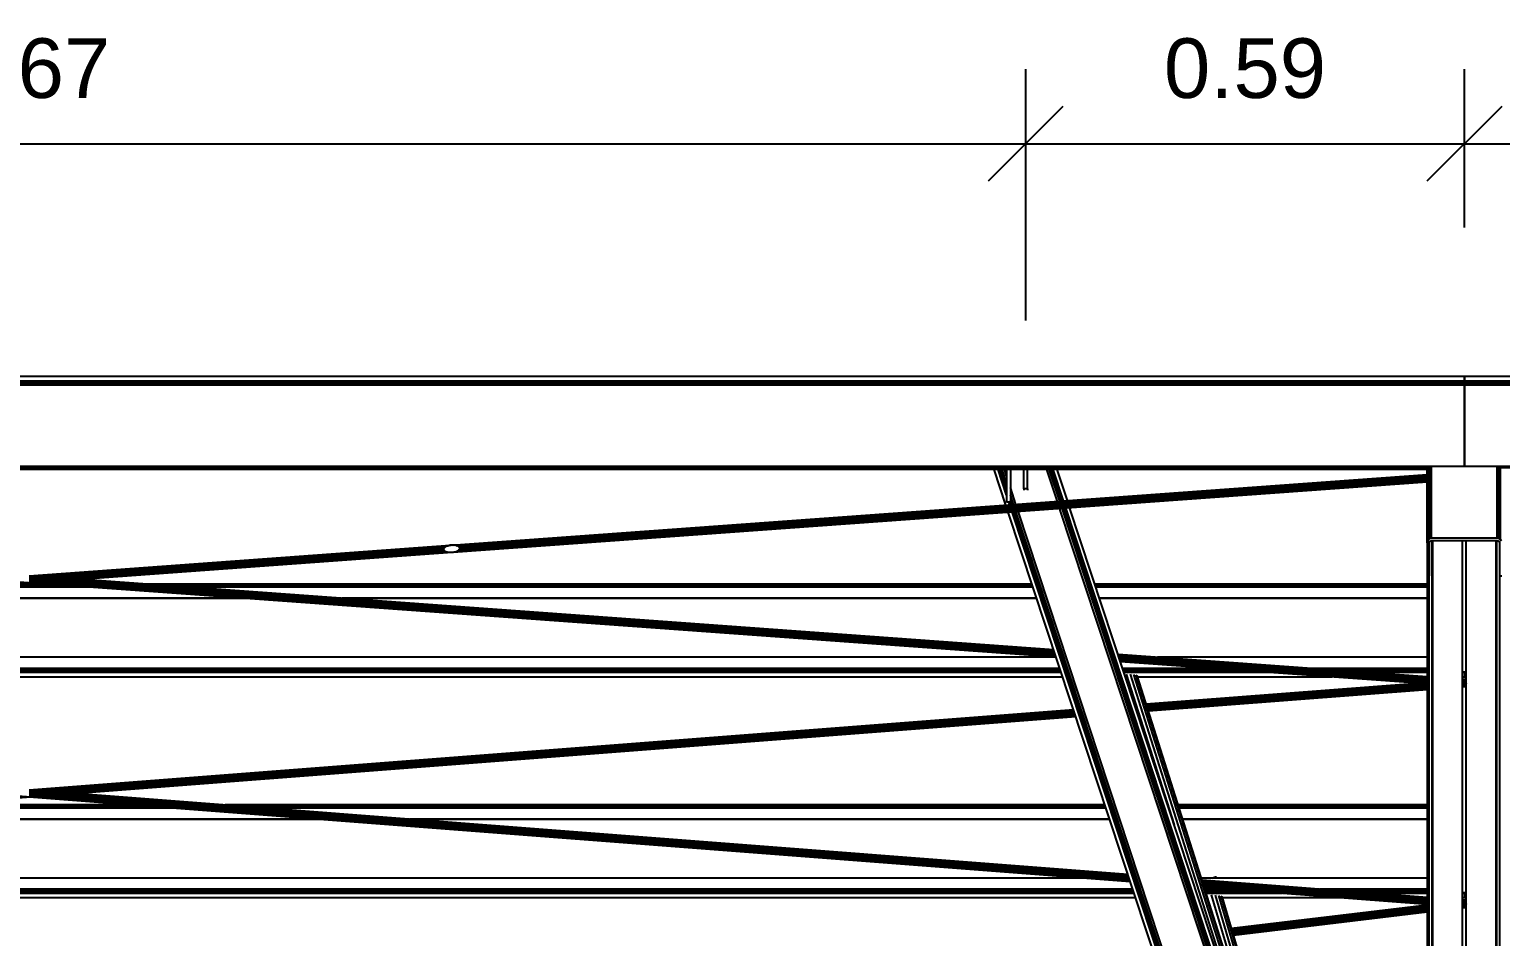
# Model space of a CAD drawing. Header units: millimetres. Extents: x 357 to 945, y 547 to 720.
# Drawn here: x 688.152 to 690.126, y 647.208 to 648.425 of the extents above; entities that cross this region are included whole.
import ezdxf

# ---------------------------------------------------------------- set-up
doc = ezdxf.new("R2010")
doc.units = ezdxf.units.MM
doc.header["$PDMODE"] = 34
doc.layers.add('LCL - COTAS', color=30, linetype='Continuous')
doc.layers.add('PLANTA-VIS', color=7, linetype='Continuous')
doc.styles.add('Arial', font='arial.ttf')
doc.dimstyles.new('1-100', dxfattribs={"dimscale": 2, "dimtxt": 0.04, "dimasz": 0.05, "dimexe": 0.05, "dimexo": 0.1, "dimgap": 0.03, "dimtad": 1, "dimzin": 1, "dimdsep": 46, "dimtxsty": 'Arial', "dimblk": 'OBLIQUE', "dimcen": 0, "dimclrd": 256, "dimclre": 256, "dimclrt": 256, "dimadec": 0, "dimazin": 0, "dimtfac": 1, "dimtofl": 0, "dimtmove": 2, "dimatfit": 3, "dimldrblk": 'OBLIQUE', "dimfxl": 0.04, "dimtolj": 1, "dimtzin": 1, "dimarcsym": 0})

# ---------------------------------------------------------------- blocks, each defined once
blk = doc.blocks.new('_OBLIQUE')
at = {"color": 0, "linetype": 'ByBlock', "lineweight": -2}
blk.add_line((-0.5, -0.5), (0.5, 0.5), dxfattribs=at)
blk = doc.blocks.new('*D185')
at = {"layer": 'Defpoints', "color": 0, "transparency": 16777216}
for p in [(689.4886, 648.2721), (686.8156, 647.8351), (689.4886, 647.8351)]:
    blk.add_point(p, dxfattribs=at)
at = {"layer": 'LCL - COTAS', "lineweight": -2, "transparency": 16777216}
for p, q in [((686.8156, 648.0351), (686.8156, 648.3721)), ((689.4886, 648.0351), (689.4886, 648.3721)), ((686.8156, 648.2721), (689.4886, 648.2721))]:
    blk.add_line(p, q, dxfattribs=at)
at = {"layer": 'LCL - COTAS', "lineweight": -2, "transparency": 16777216, "xscale": 0.1, "yscale": 0.1, "zscale": 0.1, "rotation": 180}
blk.add_blockref('_OBLIQUE', (686.8156, 648.2721), dxfattribs=at)
at = {"layer": 'LCL - COTAS', "lineweight": -2, "transparency": 16777216, "xscale": 0.1, "yscale": 0.1, "zscale": 0.1}
blk.add_blockref('_OBLIQUE', (689.4886, 648.2721), dxfattribs=at)
at = {"layer": 'LCL - COTAS', "transparency": 16777216, "insert": (688.1521, 648.3729), "char_height": 0.08, "attachment_point": 5, "style": 'Arial'}
blk.add_mtext('\\A1;2.67', dxfattribs=at)
blk = doc.blocks.new('*D186')
at = {"layer": 'Defpoints', "color": 0, "transparency": 16777216}
for p in [(690.0771, 648.2721), (690.0771, 647.9597), (689.4886, 647.8351)]:
    blk.add_point(p, dxfattribs=at)
at = {"layer": 'LCL - COTAS', "lineweight": -2, "transparency": 16777216}
for p, q in [((689.4886, 648.0351), (689.4886, 648.3721)), ((690.0771, 648.1597), (690.0771, 648.3721)), ((689.4886, 648.2721), (690.0771, 648.2721))]:
    blk.add_line(p, q, dxfattribs=at)
at = {"layer": 'LCL - COTAS', "lineweight": -2, "transparency": 16777216, "xscale": 0.1, "yscale": 0.1, "zscale": 0.1, "rotation": 180}
blk.add_blockref('_OBLIQUE', (689.4886, 648.2721), dxfattribs=at)
at = {"layer": 'LCL - COTAS', "lineweight": -2, "transparency": 16777216, "xscale": 0.1, "yscale": 0.1, "zscale": 0.1}
blk.add_blockref('_OBLIQUE', (690.0771, 648.2721), dxfattribs=at)
at = {"layer": 'LCL - COTAS', "transparency": 16777216, "insert": (689.7828, 648.3729), "char_height": 0.08, "attachment_point": 5, "style": 'Arial'}
blk.add_mtext('\\A1;0.59', dxfattribs=at)
blk = doc.blocks.new('*D187')
at = {"layer": 'Defpoints', "color": 0, "transparency": 16777216}
for p in [(690.6656, 648.2721), (690.0771, 647.9597), (690.6656, 647.8351)]:
    blk.add_point(p, dxfattribs=at)
at = {"layer": 'LCL - COTAS', "lineweight": -2, "transparency": 16777216}
for p, q in [((690.0771, 648.1597), (690.0771, 648.3721)), ((690.6656, 648.0351), (690.6656, 648.3721)), ((690.0771, 648.2721), (690.6656, 648.2721))]:
    blk.add_line(p, q, dxfattribs=at)
at = {"layer": 'LCL - COTAS', "lineweight": -2, "transparency": 16777216, "xscale": 0.1, "yscale": 0.1, "zscale": 0.1, "rotation": 180}
blk.add_blockref('_OBLIQUE', (690.0771, 648.2721), dxfattribs=at)
at = {"layer": 'LCL - COTAS', "lineweight": -2, "transparency": 16777216, "xscale": 0.1, "yscale": 0.1, "zscale": 0.1}
blk.add_blockref('_OBLIQUE', (690.6656, 648.2721), dxfattribs=at)
at = {"layer": 'LCL - COTAS', "transparency": 16777216, "insert": (690.3714, 648.3729), "char_height": 0.08, "attachment_point": 5, "style": 'Arial'}
blk.add_mtext('\\A1;0.59', dxfattribs=at)

msp = doc.modelspace()

# ---------------------------------------------------------------- linework, layer by layer
at = {"layer": 'PLANTA-VIS', "extrusion": (0, 1, 0)}
for p, q in [((690.0771, 647.95968), (685.2271, 647.95968)), ((690.0771, 647.95372), (685.2271, 647.95372)), ((690.0771, 647.95306), (685.2271, 647.95306)), ((690.0771, 647.95175), (685.2271, 647.95175)), ((690.0771, 647.94998), (685.2271, 647.94998)), ((690.0771, 647.94803), (685.2271, 647.94803)), ((690.0771, 647.95968), (690.0771, 647.95372)), ((693.9271, 647.95968), (690.0771, 647.95968)), ((690.0771, 647.95372), (690.0771, 647.95968)), ((690.0771, 647.95372), (690.0771, 647.95306)), ((693.9271, 647.95372), (690.0771, 647.95372)), ((690.0771, 647.95306), (690.0771, 647.95372)), ((690.0771, 647.95306), (690.0771, 647.95175)), ((693.9271, 647.95306), (690.0771, 647.95306)), ((690.0771, 647.95175), (690.0771, 647.95306)), ((690.0771, 647.95175), (690.0771, 647.94998)), ((693.9271, 647.95175), (690.0771, 647.95175)), ((690.0771, 647.94998), (690.0771, 647.95175)), ((690.0771, 647.94998), (690.0771, 647.94803)), ((693.9271, 647.94998), (690.0771, 647.94998)), ((690.0771, 647.94803), (690.0771, 647.94998)), ((690.0771, 647.83926), (690.0771, 647.94803)), ((693.9271, 647.94803), (690.0771, 647.94803)), ((690.0771, 647.94803), (690.0771, 647.83926)), ((690.0771, 647.83926), (685.2271, 647.83926)), ((690.03025, 647.83742), (686.27394, 647.83742)), ((690.0284, 647.83598), (686.2758, 647.83598)), ((690.02767, 647.83515), (686.27652, 647.83515)), ((690.02751, 647.83506), (686.27668, 647.83506)), ((688.71801, 647.73346), (690.0271, 647.82814)), ((688.71938, 647.73354), (690.0271, 647.82812)), ((688.72075, 647.73355), (690.0271, 647.82803)), ((688.72208, 647.73348), (690.0271, 647.82786)), ((688.72336, 647.73333), (690.0271, 647.82762)), ((688.72457, 647.73311), (690.0271, 647.82732)), ((688.72569, 647.73283), (690.0271, 647.82695)), ((688.72669, 647.73247), (690.0271, 647.82653)), ((688.72757, 647.73206), (690.0271, 647.82605)), ((688.7283, 647.7316), (690.0271, 647.82554)), ((688.72889, 647.73109), (690.0271, 647.82499)), ((688.72932, 647.73055), (690.0271, 647.82441)), ((689.4622, 647.78728), (689.44644, 647.83506)), ((689.4631, 647.80051), (689.4517, 647.83506)), ((689.4631, 647.80246), (689.45235, 647.83506)), ((689.4631, 647.80798), (689.45417, 647.83506)), ((689.4631, 647.81627), (689.4569, 647.83506)), ((689.4631, 647.82605), (689.46013, 647.83506)), ((689.4631, 647.83506), (689.4631, 647.79139)), ((689.4681, 647.83506), (689.4681, 647.79139)), ((689.4861, 647.80919), (689.4861, 647.83506)), ((689.4911, 647.80919), (689.4911, 647.83506)), ((689.53111, 647.79227), (689.51699, 647.83506)), ((689.53425, 647.7925), (689.52021, 647.83506)), ((689.53693, 647.79269), (689.52295, 647.83506)), ((689.53872, 647.79282), (689.52478, 647.83506)), ((689.53934, 647.79286), (689.52541, 647.83506)), ((689.54448, 647.79324), (689.53068, 647.83506)), ((690.0271, 647.73672), (690.0271, 647.83506)), ((690.02755, 647.73904), (690.02755, 647.8351)), ((690.02885, 647.74101), (690.02885, 647.83658)), ((690.0308, 647.74233), (690.0308, 647.83777)), ((690.0331, 647.74279), (690.0331, 647.8382)), ((690.0771, 647.8382), (690.0771, 647.83926)), ((693.9271, 647.83926), (690.0771, 647.83926)), ((690.0771, 647.83926), (690.0771, 647.8382)), ((690.1211, 647.74279), (690.1211, 647.8382)), ((690.12339, 647.74233), (690.12339, 647.83777)), ((693.88025, 647.83742), (690.12394, 647.83742)), ((690.12534, 647.74101), (690.12534, 647.83658)), ((688.71938, 647.72402), (690.0271, 647.8186)), ((688.72075, 647.72417), (690.0271, 647.81865)), ((688.72208, 647.7244), (690.0271, 647.81878)), ((688.72336, 647.72469), (690.0271, 647.81899)), ((688.72457, 647.72505), (690.0271, 647.81926)), ((688.72569, 647.72547), (690.0271, 647.8196)), ((688.72669, 647.72594), (690.0271, 647.81999)), ((688.72757, 647.72645), (690.0271, 647.82044)), ((688.7283, 647.727), (690.0271, 647.82094)), ((688.72889, 647.72758), (690.0271, 647.82147)), ((688.72932, 647.72817), (690.0271, 647.82204)), ((688.72957, 647.72997), (690.0271, 647.82382)), ((688.72957, 647.72878), (690.0271, 647.82262)), ((688.72966, 647.72938), (690.0271, 647.82322)), ((689.47558, 647.78825), (689.4681, 647.8109)), ((689.4911, 647.80919), (689.4861, 647.80919)), ((689.4861, 647.80919), (689.4861, 647.80724)), ((689.4911, 647.80919), (689.4911, 647.80724)), ((689.4681, 647.79139), (689.4631, 647.79139)), ((689.46734, 647.78766), (689.46611, 647.79139)), ((689.46797, 647.7877), (689.46676, 647.79139)), ((689.47242, 647.78802), (689.4681, 647.80112)), ((689.46975, 647.78783), (689.4681, 647.79282)), ((689.95181, 646.30351), (689.46528, 647.77796)), ((689.95656, 646.30507), (689.47042, 647.77833)), ((689.95714, 646.30526), (689.47105, 647.77838)), ((689.95878, 646.30581), (689.47283, 647.77851)), ((689.96125, 646.30662), (689.4755, 647.7787)), ((689.96416, 646.30758), (689.47865, 647.77893)), ((690.01544, 646.3245), (689.53419, 647.78295)), ((690.01834, 646.32546), (689.53733, 647.78317)), ((690.02081, 646.32627), (689.54, 647.78337)), ((690.02246, 646.32682), (689.54179, 647.7835)), ((690.02303, 646.32701), (689.54241, 647.78354)), ((690.02778, 646.32857), (689.54755, 647.78391)), ((688.1521, 647.69253), (688.71801, 647.73346)), ((688.1521, 647.69248), (688.71664, 647.73331)), ((688.1521, 647.69235), (688.71531, 647.73308)), ((688.1521, 647.69214), (688.71403, 647.73278)), ((688.1521, 647.69187), (688.71282, 647.73242)), ((688.1521, 647.69153), (688.71171, 647.73201)), ((688.1521, 647.69114), (688.7107, 647.73154)), ((688.1521, 647.69069), (688.70982, 647.73102)), ((688.1521, 647.69019), (688.70909, 647.73047)), ((688.1521, 647.68966), (688.7085, 647.7299)), ((688.1521, 647.68909), (688.70807, 647.7293)), ((688.1521, 647.68851), (688.70782, 647.7287)), ((688.1521, 647.68791), (688.70773, 647.72809)), ((688.1521, 647.68731), (688.70782, 647.7275)), ((688.1521, 647.68672), (688.70807, 647.72693)), ((688.1521, 647.68614), (688.7085, 647.72638)), ((688.1521, 647.68559), (688.70909, 647.72588)), ((688.70782, 647.7287), (688.70773, 647.72809)), ((688.70773, 647.72809), (688.70782, 647.7275)), ((688.70807, 647.7293), (688.70782, 647.7287)), ((688.70782, 647.7275), (688.70807, 647.72693)), ((688.7085, 647.7299), (688.70807, 647.7293)), ((688.70807, 647.72693), (688.7085, 647.72638)), ((688.70909, 647.73047), (688.7085, 647.7299)), ((688.7085, 647.72638), (688.70909, 647.72588)), ((688.70982, 647.73102), (688.70909, 647.73047)), ((688.70909, 647.72588), (688.70982, 647.72541)), ((688.7107, 647.73154), (688.70982, 647.73102)), ((688.71171, 647.73201), (688.7107, 647.73154)), ((688.71282, 647.73242), (688.71171, 647.73201)), ((688.71403, 647.73278), (688.71282, 647.73242)), ((688.71531, 647.73308), (688.71403, 647.73278)), ((688.71664, 647.73331), (688.71531, 647.73308)), ((688.71801, 647.73346), (688.71664, 647.73331)), ((688.71938, 647.73354), (688.71801, 647.73346)), ((688.72075, 647.73355), (688.71938, 647.73354)), ((688.72208, 647.73348), (688.72075, 647.73355)), ((688.72336, 647.73333), (688.72208, 647.73348)), ((688.72457, 647.73311), (688.72336, 647.73333)), ((688.72569, 647.73283), (688.72457, 647.73311)), ((688.72669, 647.73247), (688.72569, 647.73283)), ((688.72569, 647.72547), (688.72669, 647.72594)), ((688.72757, 647.73206), (688.72669, 647.73247)), ((688.72669, 647.72594), (688.72757, 647.72645)), ((688.7283, 647.7316), (688.72757, 647.73206)), ((688.72757, 647.72645), (688.7283, 647.727)), ((688.72889, 647.73109), (688.7283, 647.7316)), ((688.7283, 647.727), (688.72889, 647.72758)), ((688.72932, 647.73055), (688.72889, 647.73109)), ((688.72889, 647.72758), (688.72932, 647.72817)), ((688.72957, 647.72997), (688.72932, 647.73055)), ((688.72932, 647.72817), (688.72957, 647.72878)), ((688.72966, 647.72938), (688.72957, 647.72997)), ((688.72957, 647.72878), (688.72966, 647.72938)), ((690.02755, 647.73904), (690.0271, 647.73672)), ((690.0271, 647.73672), (690.0271, 647.69222)), ((690.02885, 647.74101), (690.02755, 647.73904)), ((690.0308, 647.74233), (690.02885, 647.74101)), ((690.0301, 647.73672), (690.03033, 647.73788)), ((690.0301, 647.69222), (690.0301, 647.73672)), ((690.03033, 647.73788), (690.03098, 647.73886)), ((690.0331, 647.74279), (690.0308, 647.74233)), ((690.03098, 647.73886), (690.03195, 647.73953)), ((690.03195, 647.73953), (690.0331, 647.73975)), ((690.1211, 647.74279), (690.0331, 647.74279)), ((690.0331, 647.73975), (690.1211, 647.73975)), ((690.0336, 646.29104), (690.0336, 647.73975)), ((690.0346, 646.99657), (690.0346, 647.73975)), ((690.0746, 646.60951), (690.0746, 647.73975)), ((690.0796, 646.60951), (690.0796, 647.73975)), ((690.1196, 646.99657), (690.1196, 647.73975)), ((690.1206, 646.29104), (690.1206, 647.73975)), ((690.12339, 647.74233), (690.1211, 647.74279)), ((690.1211, 647.73975), (690.12224, 647.73953)), ((690.12224, 647.73953), (690.12322, 647.73886)), ((690.12322, 647.73886), (690.12387, 647.73788)), ((690.12534, 647.74101), (690.12339, 647.74233)), ((690.12387, 647.73788), (690.1241, 647.73672)), ((690.1241, 647.73672), (690.1241, 647.69222)), ((690.12664, 647.73904), (690.12534, 647.74101)), ((686.77474, 647.58348), (688.71664, 647.72393)), ((689.52945, 647.58348), (687.58757, 647.72393)), ((688.1521, 647.68508), (688.70982, 647.72541)), ((688.1521, 647.6846), (688.7107, 647.725)), ((688.1521, 647.68418), (688.71171, 647.72465)), ((688.1521, 647.68381), (688.71282, 647.72436)), ((688.1521, 647.68351), (688.71403, 647.72415)), ((688.1521, 647.68327), (688.71531, 647.724)), ((688.15284, 647.68306), (688.71801, 647.72393)), ((688.15421, 647.68314), (688.71938, 647.72402)), ((688.70982, 647.72541), (688.7107, 647.725)), ((688.7107, 647.725), (688.71171, 647.72465)), ((688.71171, 647.72465), (688.71282, 647.72436)), ((688.71282, 647.72436), (688.71403, 647.72415)), ((688.71403, 647.72415), (688.71531, 647.724)), ((688.71531, 647.724), (688.71664, 647.72393)), ((688.71664, 647.72393), (688.71801, 647.72393)), ((688.71801, 647.72393), (688.71938, 647.72402)), ((688.71938, 647.72402), (688.72075, 647.72417)), ((688.72075, 647.72417), (688.72208, 647.7244)), ((688.72208, 647.7244), (688.72336, 647.72469)), ((688.72336, 647.72469), (688.72457, 647.72505)), ((688.72457, 647.72505), (688.72569, 647.72547)), ((689.52723, 647.5902), (688.19821, 647.68632)), ((689.52705, 647.59075), (688.2019, 647.68659)), ((689.52689, 647.59126), (688.20533, 647.68684)), ((689.52673, 647.59172), (688.20844, 647.68706)), ((689.5266, 647.59212), (688.21118, 647.68726)), ((689.52649, 647.59247), (688.21351, 647.68743)), ((689.52639, 647.59275), (688.21539, 647.68756)), ((689.52633, 647.59296), (688.2168, 647.68767)), ((689.52628, 647.59309), (688.2177, 647.68773)), ((689.52626, 647.59315), (688.21809, 647.68776)), ((690.0271, 647.69222), (690.0301, 647.69222)), ((690.0271, 647.69222), (690.0271, 646.75994)), ((690.0296, 646.32715), (690.0296, 647.69222)), ((690.1241, 647.69222), (690.1271, 647.69222)), ((690.1246, 646.32715), (690.1246, 647.69222)), ((688.23454, 647.67703), (688.06967, 647.67703)), ((688.2091, 647.67887), (688.09511, 647.67887)), ((688.18919, 647.68031), (688.11502, 647.68031)), ((688.17771, 647.68114), (688.1265, 647.68114)), ((688.17647, 647.68123), (688.12774, 647.68123)), ((689.52948, 647.58339), (688.1521, 647.68301)), ((689.52949, 647.58337), (688.1521, 647.68299)), ((689.52939, 647.58366), (688.15401, 647.68313)), ((689.52931, 647.5839), (688.15569, 647.68325)), ((689.52921, 647.58421), (688.1578, 647.6834)), ((689.52909, 647.58459), (688.16034, 647.68358)), ((689.52894, 647.58502), (688.16327, 647.68379)), ((689.52878, 647.58551), (688.16654, 647.68403)), ((689.52861, 647.58604), (688.17011, 647.68429)), ((689.52842, 647.5866), (688.17391, 647.68456)), ((689.52823, 647.58719), (688.1779, 647.68485)), ((689.52803, 647.5878), (688.18199, 647.68515)), ((689.52782, 647.58841), (688.18613, 647.68545)), ((689.52762, 647.58902), (688.19026, 647.68575)), ((689.52743, 647.58962), (688.19431, 647.68604)), ((689.4972, 647.68123), (688.30844, 647.68123)), ((689.49723, 647.68114), (688.30969, 647.68114)), ((689.4975, 647.68031), (688.32116, 647.68031)), ((689.49798, 647.67887), (688.34107, 647.67887)), ((689.49858, 647.67703), (688.36652, 647.67703)), ((690.0271, 647.68123), (689.58144, 647.68123)), ((690.0271, 647.68114), (689.58147, 647.68114)), ((690.0271, 647.68031), (689.58174, 647.68031)), ((690.0271, 647.67887), (689.58222, 647.67887)), ((690.0271, 647.67703), (689.58282, 647.67703)), ((688.4447, 647.66183), (687.85951, 647.66183)), ((688.43959, 647.6622), (687.86462, 647.6622)), ((689.50348, 647.6622), (688.57156, 647.6622)), ((689.5036, 647.66183), (688.57668, 647.66183)), ((690.0271, 647.6622), (689.58772, 647.6622)), ((690.0271, 647.66183), (689.58784, 647.66183)), ((689.53448, 647.56826), (686.76972, 647.56826)), ((689.52958, 647.58309), (686.77461, 647.58309)), ((690.0271, 647.55692), (689.61256, 647.58691)), ((690.0271, 647.55687), (689.61258, 647.58685)), ((690.0271, 647.55674), (689.61262, 647.58671)), ((690.0271, 647.55653), (689.61269, 647.58651)), ((690.0271, 647.55626), (689.61278, 647.58623)), ((690.0271, 647.55592), (689.6129, 647.58588)), ((690.0271, 647.55553), (689.61303, 647.58548)), ((690.0271, 647.55508), (689.61319, 647.58501)), ((690.0271, 647.55458), (689.61335, 647.58451)), ((690.0271, 647.55405), (689.61353, 647.58396)), ((690.0271, 647.55348), (689.61372, 647.58338)), ((690.0271, 647.5529), (689.61392, 647.58278)), ((690.0271, 647.5523), (689.61412, 647.58217)), ((690.0271, 647.5517), (689.61433, 647.58156)), ((690.0271, 647.55111), (689.61453, 647.58095)), ((690.0271, 647.55053), (689.61472, 647.58036)), ((690.0271, 647.54998), (689.61491, 647.5798)), ((690.0271, 647.54947), (689.61508, 647.57927)), ((690.0271, 647.54899), (689.61524, 647.57878)), ((690.0271, 647.54857), (689.61539, 647.57835)), ((690.0271, 647.5482), (689.61551, 647.57797)), ((690.0271, 647.5479), (689.61561, 647.57766)), ((690.0271, 647.54766), (689.61569, 647.57741)), ((690.0271, 647.54749), (689.61575, 647.57724)), ((690.0271, 647.5474), (689.61578, 647.57715)), ((690.0271, 647.54738), (689.61579, 647.57713)), ((689.73846, 647.56826), (689.61872, 647.56826)), ((690.0271, 647.58309), (689.66538, 647.58309)), ((690.0271, 647.56826), (689.87043, 647.56826)), ((689.53832, 647.55661), (686.76588, 647.55661)), ((689.53635, 647.56257), (686.76784, 647.56257)), ((689.53614, 647.56323), (686.76806, 647.56323)), ((689.5357, 647.56455), (686.7685, 647.56455)), ((689.53512, 647.56631), (686.76908, 647.56631)), ((689.76542, 647.56631), (689.61936, 647.56631)), ((689.78975, 647.56455), (689.61994, 647.56455)), ((689.808, 647.56323), (689.62037, 647.56323)), ((689.81713, 647.56257), (689.62059, 647.56257)), ((689.68806, 647.35811), (689.62394, 647.56055)), ((689.81807, 646.96411), (689.6292, 647.5604)), ((689.92839, 646.62977), (689.63376, 647.55997)), ((690.00217, 646.4062), (689.63692, 647.55934)), ((690.02793, 646.32812), (689.63819, 647.55859)), ((689.89954, 647.55661), (689.63882, 647.55661)), ((689.65027, 647.52047), (690.01315, 647.54839)), ((689.65029, 647.52041), (690.01351, 647.54836)), ((689.65032, 647.52029), (690.01437, 647.5483)), ((689.65039, 647.52009), (690.01572, 647.5482)), ((690.0271, 647.56631), (689.89739, 647.56631)), ((690.0271, 647.56455), (689.92173, 647.56455)), ((690.0271, 647.56323), (689.93998, 647.56323)), ((690.0271, 647.56257), (689.94911, 647.56257)), ((690.0771, 647.56323), (690.0746, 647.56323)), ((690.0771, 647.56257), (690.0746, 647.56257)), ((690.0771, 647.55661), (690.0746, 647.55661)), ((690.07751, 647.55328), (690.0746, 647.55349)), ((690.07777, 647.5532), (690.0746, 647.55343)), ((690.07801, 647.55306), (690.0746, 647.5533)), ((690.07824, 647.55284), (690.0746, 647.5531)), ((690.07845, 647.55255), (690.0746, 647.55283)), ((690.07864, 647.5522), (690.0746, 647.55249)), ((690.0788, 647.55179), (690.0746, 647.55209)), ((690.07894, 647.55133), (690.0746, 647.55164)), ((690.07905, 647.55082), (690.0746, 647.55115)), ((690.07913, 647.55028), (690.0746, 647.55061)), ((690.07918, 647.54972), (690.0746, 647.55005)), ((690.07919, 647.54913), (690.0746, 647.54946)), ((690.07917, 647.54854), (690.0746, 647.54887)), ((690.07912, 647.54794), (690.0746, 647.54827)), ((690.0771, 647.56382), (690.0771, 647.56323)), ((690.0771, 647.56382), (690.0771, 647.56323)), ((690.0796, 647.56323), (690.0771, 647.56323)), ((690.0771, 647.56323), (690.0771, 647.56257)), ((690.0771, 647.56323), (690.0771, 647.56257)), ((690.0796, 647.56257), (690.0771, 647.56257)), ((690.0771, 647.56257), (690.0771, 647.55661)), ((690.0771, 647.56257), (690.0771, 647.55661)), ((690.0796, 647.55661), (690.0771, 647.55661)), ((690.07777, 647.5532), (690.07751, 647.55328)), ((690.07801, 647.55306), (690.07777, 647.5532)), ((690.07824, 647.55284), (690.07801, 647.55306)), ((690.07845, 647.55255), (690.07824, 647.55284)), ((690.07864, 647.5522), (690.07845, 647.55255)), ((690.0788, 647.55179), (690.07864, 647.5522)), ((690.07894, 647.55133), (690.0788, 647.55179)), ((690.07905, 647.55082), (690.07894, 647.55133)), ((690.07913, 647.55028), (690.07905, 647.55082)), ((690.07917, 647.54854), (690.07912, 647.54794)), ((690.07918, 647.54972), (690.07913, 647.55028)), ((690.07917, 647.54854), (690.07919, 647.54913)), ((690.07919, 647.54913), (690.07918, 647.54972)), ((690.07923, 647.54913), (690.07919, 647.5494)), ((690.07928, 647.54854), (690.07923, 647.54913)), ((690.07928, 647.54854), (690.0793, 647.54794)), ((689.65047, 647.51983), (690.01753, 647.54807)), ((689.65057, 647.5195), (690.01978, 647.54791)), ((689.6507, 647.51911), (690.02242, 647.54772)), ((689.65084, 647.51868), (690.02543, 647.5475)), ((689.65099, 647.51819), (690.0271, 647.54713)), ((689.65115, 647.51767), (690.0271, 647.5466)), ((689.65133, 647.51712), (690.0271, 647.54604)), ((689.65151, 647.51655), (690.0271, 647.54545)), ((689.65169, 647.51597), (690.0271, 647.54486)), ((689.65188, 647.51538), (690.0271, 647.54426)), ((689.65206, 647.5148), (690.0271, 647.54366)), ((689.65224, 647.51424), (690.0271, 647.54309)), ((689.65241, 647.5137), (690.0271, 647.54253)), ((689.65257, 647.5132), (690.0271, 647.54202)), ((689.65272, 647.51273), (690.0271, 647.54154)), ((689.65285, 647.51232), (690.0271, 647.54112)), ((689.65296, 647.51196), (690.0271, 647.54075)), ((689.65306, 647.51166), (690.0271, 647.54044)), ((689.65313, 647.51142), (690.0271, 647.5402)), ((689.65318, 647.51126), (690.0271, 647.54003)), ((689.65321, 647.51116), (690.0271, 647.53993)), ((689.65322, 647.51114), (690.0271, 647.53991)), ((690.07904, 647.54735), (690.0746, 647.54767)), ((690.07893, 647.54679), (690.0746, 647.5471)), ((690.07878, 647.54625), (690.0746, 647.54655)), ((690.07861, 647.54574), (690.0746, 647.54603)), ((690.07842, 647.54528), (690.0746, 647.54556)), ((690.07821, 647.54487), (690.0746, 647.54513)), ((690.07798, 647.54452), (690.0746, 647.54477)), ((690.07773, 647.54424), (690.0746, 647.54446)), ((690.07748, 647.54402), (690.0746, 647.54422)), ((690.07722, 647.54387), (690.0746, 647.54406)), ((690.07639, 647.54383), (690.0746, 647.54396)), ((690.07505, 647.54391), (690.0746, 647.54394)), ((690.0746, 647.54385), (690.07522, 647.5439)), ((690.0746, 647.54369), (690.07698, 647.54387)), ((690.0746, 647.54357), (690.07753, 647.54379)), ((690.0746, 647.54359), (690.07726, 647.54379)), ((690.07698, 647.54387), (690.07726, 647.54379)), ((690.0771, 647.54383), (690.07722, 647.54387)), ((690.07722, 647.54387), (690.07748, 647.54402)), ((690.07726, 647.54379), (690.07753, 647.54379)), ((690.07748, 647.54402), (690.07773, 647.54424)), ((690.07753, 647.54379), (690.0778, 647.54387)), ((690.07773, 647.54424), (690.07798, 647.54452)), ((690.0778, 647.54387), (690.07805, 647.54402)), ((690.07798, 647.54452), (690.07821, 647.54487)), ((690.07805, 647.54402), (690.07829, 647.54424)), ((690.07821, 647.54487), (690.07842, 647.54528)), ((690.07829, 647.54424), (690.07851, 647.54452)), ((690.07842, 647.54528), (690.07861, 647.54574)), ((690.07851, 647.54452), (690.07871, 647.54487)), ((690.07861, 647.54574), (690.07878, 647.54625)), ((690.07871, 647.54487), (690.07889, 647.54528)), ((690.07878, 647.54625), (690.07893, 647.54679)), ((690.07889, 647.54528), (690.07903, 647.54574)), ((690.07893, 647.54679), (690.07904, 647.54735)), ((690.07903, 647.54574), (690.07915, 647.54625)), ((690.07904, 647.54735), (690.07912, 647.54794)), ((690.07915, 647.54625), (690.07923, 647.54679)), ((690.07923, 647.54679), (690.07928, 647.54735)), ((690.07928, 647.54735), (690.0793, 647.54794)), ((688.1521, 647.40519), (689.55272, 647.51296)), ((688.1521, 647.40513), (689.55274, 647.51291)), ((688.1521, 647.405), (689.55278, 647.51278)), ((688.1521, 647.4048), (689.55285, 647.51259)), ((688.1521, 647.40453), (689.55293, 647.51232)), ((688.1521, 647.4042), (689.55304, 647.51199)), ((688.1521, 647.4038), (689.55317, 647.51161)), ((688.1521, 647.40335), (689.55331, 647.51117)), ((688.1521, 647.40286), (689.55347, 647.51069)), ((688.1521, 647.40232), (689.55364, 647.51017)), ((688.1521, 647.40176), (689.55382, 647.50962)), ((688.1521, 647.40117), (689.55401, 647.50905)), ((686.6753, 647.28212), (689.55576, 647.50376)), ((689.62889, 647.28212), (686.74844, 647.50376)), ((688.1521, 647.40058), (689.5542, 647.50847)), ((688.1521, 647.39998), (689.5544, 647.50788)), ((688.1521, 647.39939), (689.55459, 647.5073)), ((688.1521, 647.39881), (689.55477, 647.50674)), ((688.1521, 647.39826), (689.55495, 647.5062)), ((688.1521, 647.39774), (689.55512, 647.5057)), ((688.1521, 647.39726), (689.55527, 647.50524)), ((688.1521, 647.39684), (689.55541, 647.50482)), ((688.1521, 647.39647), (689.55553, 647.50446)), ((688.1521, 647.39616), (689.55563, 647.50416)), ((688.1521, 647.39592), (689.5557, 647.50393)), ((688.15279, 647.39571), (689.55579, 647.50367)), ((688.15409, 647.39579), (689.5558, 647.50365)), ((689.62893, 647.28202), (688.1521, 647.39566)), ((689.62893, 647.282), (688.1521, 647.39564)), ((689.62884, 647.28229), (688.15395, 647.39578)), ((689.62876, 647.28254), (688.15553, 647.3959)), ((689.62865, 647.28285), (688.15752, 647.39605)), ((689.62853, 647.28323), (688.15992, 647.39624)), ((689.62838, 647.28367), (688.16269, 647.39645)), ((689.62822, 647.28416), (688.16578, 647.39669)), ((689.62805, 647.28469), (688.16914, 647.39695)), ((689.62786, 647.28525), (688.17272, 647.39722)), ((689.62766, 647.28584), (688.17647, 647.39751)), ((689.62746, 647.28645), (688.18032, 647.39781)), ((689.62726, 647.28707), (688.18422, 647.39811)), ((689.62706, 647.28768), (688.1881, 647.39841)), ((689.62686, 647.28828), (688.1919, 647.3987)), ((689.62667, 647.28886), (688.19556, 647.39898)), ((689.62649, 647.28941), (688.19903, 647.39925)), ((689.62632, 647.28991), (688.20224, 647.39949)), ((689.62617, 647.29037), (688.20516, 647.39972)), ((689.62604, 647.29078), (688.20772, 647.39992)), ((689.62592, 647.29112), (688.2099, 647.40008)), ((689.62583, 647.2914), (688.21166, 647.40022)), ((689.62576, 647.29161), (688.21297, 647.40032)), ((689.62572, 647.29174), (688.2138, 647.40038)), ((689.6257, 647.29179), (688.21416, 647.40041)), ((688.34523, 647.38078), (687.95898, 647.38078)), ((688.32131, 647.38262), (687.9829, 647.38262)), ((688.3026, 647.38406), (688.00161, 647.38406)), ((688.29181, 647.38489), (688.0124, 647.38489)), ((688.29064, 647.38498), (688.01357, 647.38498)), ((689.59495, 647.38498), (688.41475, 647.38498)), ((689.59498, 647.38489), (688.41592, 647.38489)), ((689.59526, 647.38406), (688.4267, 647.38406)), ((689.59573, 647.38262), (688.44542, 647.38262)), ((689.59634, 647.38078), (688.46933, 647.38078)), ((690.0271, 647.38498), (689.69318, 647.38498)), ((690.0271, 647.38489), (689.69321, 647.38489)), ((690.0271, 647.38406), (689.69347, 647.38406)), ((690.0271, 647.38262), (689.69393, 647.38262)), ((690.0271, 647.38078), (689.69451, 647.38078)), ((688.54276, 647.36558), (687.76145, 647.36558)), ((688.53795, 647.36595), (687.76626, 647.36595)), ((689.60123, 647.36595), (688.66206, 647.36595)), ((689.60136, 647.36558), (688.66686, 647.36558)), ((690.0271, 647.36595), (689.69921, 647.36595)), ((690.0271, 647.36558), (689.69933, 647.36558)), ((689.63223, 647.27201), (686.67196, 647.27201)), ((689.56605, 647.28684), (686.73816, 647.28684)), ((690.0271, 647.28684), (689.72427, 647.28684)), ((690.0271, 647.26091), (689.72512, 647.28414)), ((690.0271, 647.26085), (689.72514, 647.28409)), ((690.0271, 647.26072), (689.72518, 647.28396)), ((690.0271, 647.26052), (689.72525, 647.28375)), ((690.0271, 647.26025), (689.72533, 647.28347)), ((690.0271, 647.25992), (689.72544, 647.28313)), ((690.0271, 647.25952), (689.72557, 647.28273)), ((690.0271, 647.25907), (689.72572, 647.28227)), ((690.0271, 647.25858), (689.72588, 647.28176)), ((690.0271, 647.25805), (689.72605, 647.28121)), ((690.0271, 647.25748), (689.72623, 647.28063)), ((690.0271, 647.2569), (689.72642, 647.28003)), ((690.0271, 647.2563), (689.72662, 647.27942)), ((690.0271, 647.2557), (689.72681, 647.27881)), ((690.0271, 647.25511), (689.727, 647.2782)), ((690.0271, 647.25453), (689.72719, 647.27761)), ((690.0271, 647.25398), (689.72737, 647.27704)), ((690.0271, 647.25346), (689.72754, 647.27651)), ((690.0271, 647.25299), (689.72769, 647.27603)), ((690.0271, 647.25256), (689.72783, 647.27559)), ((690.0271, 647.25219), (689.72795, 647.27521)), ((690.0271, 647.25188), (689.72805, 647.2749)), ((690.0271, 647.25164), (689.72813, 647.27465)), ((690.0271, 647.25148), (689.72818, 647.27448)), ((690.0271, 647.25138), (689.72821, 647.27438)), ((690.0271, 647.25136), (689.72822, 647.27436)), ((689.75878, 647.27201), (689.72897, 647.27201)), ((689.73823, 647.28684), (689.74061, 647.28754)), ((689.73948, 647.2872), (689.74331, 647.28834)), ((689.74061, 647.28754), (689.74331, 647.28834)), ((689.74082, 647.28684), (689.74061, 647.28754)), ((689.74331, 647.28834), (689.74426, 647.28862)), ((689.74376, 647.28684), (689.74331, 647.28834)), ((689.74479, 647.28684), (689.74426, 647.28862)), ((690.0271, 647.27201), (689.88288, 647.27201)), ((689.63608, 647.26036), (686.66812, 647.26036)), ((689.63411, 647.26632), (686.67009, 647.26632)), ((689.63389, 647.26698), (686.6703, 647.26698)), ((689.63346, 647.2683), (686.67074, 647.2683)), ((689.63287, 647.27006), (686.67132, 647.27006)), ((689.78412, 647.27006), (689.72958, 647.27006)), ((689.80699, 647.2683), (689.73014, 647.2683)), ((689.82415, 647.26698), (689.73056, 647.26698)), ((689.83272, 647.26632), (689.73077, 647.26632)), ((689.82736, 646.96137), (689.73789, 647.2643)), ((689.90414, 646.71895), (689.74312, 647.26415)), ((689.9693, 646.51323), (689.74765, 647.26372)), ((690.01277, 646.37599), (689.75077, 647.26309)), ((690.02816, 646.32737), (689.75202, 647.26234)), ((689.91018, 647.26036), (689.75261, 647.26036)), ((690.0271, 647.27006), (689.90822, 647.27006)), ((690.0271, 647.2683), (689.93109, 647.2683)), ((690.0271, 647.26698), (689.94825, 647.26698)), ((690.0271, 647.26632), (689.95683, 647.26632)), ((690.0771, 647.26698), (690.0746, 647.26698)), ((690.0771, 647.26632), (690.0746, 647.26632)), ((690.0771, 647.26036), (690.0746, 647.26036)), ((690.07753, 647.25703), (690.0746, 647.25725)), ((690.0778, 647.25695), (690.0746, 647.2572)), ((690.07805, 647.2568), (690.0746, 647.25707)), ((690.07829, 647.25658), (690.0746, 647.25687)), ((690.07851, 647.2563), (690.0746, 647.2566)), ((690.07871, 647.25595), (690.0746, 647.25626)), ((690.07889, 647.25554), (690.0746, 647.25587)), ((690.07903, 647.25508), (690.0746, 647.25542)), ((690.07915, 647.25457), (690.0746, 647.25492)), ((690.07923, 647.25403), (690.0746, 647.25439)), ((690.07928, 647.25347), (690.0746, 647.25383)), ((690.0793, 647.25288), (690.0746, 647.25324)), ((690.07928, 647.25229), (690.0746, 647.25265)), ((690.0771, 647.26757), (690.0771, 647.26698)), ((690.0771, 647.26757), (690.0771, 647.26698)), ((690.0771, 647.26698), (690.0771, 647.26632)), ((690.0796, 647.26698), (690.0771, 647.26698)), ((690.0771, 647.26698), (690.0771, 647.26632)), ((690.0771, 647.26632), (690.0771, 647.26036)), ((690.0796, 647.26632), (690.0771, 647.26632)), ((690.0771, 647.26632), (690.0771, 647.26036)), ((690.0796, 647.26036), (690.0771, 647.26036)), ((690.0778, 647.25695), (690.07753, 647.25703)), ((690.07805, 647.2568), (690.0778, 647.25695)), ((690.07829, 647.25658), (690.07805, 647.2568)), ((690.07851, 647.2563), (690.07829, 647.25658)), ((690.07871, 647.25595), (690.07851, 647.2563)), ((690.07873, 647.25594), (690.0787, 647.25598)), ((690.07889, 647.25554), (690.07871, 647.25595)), ((690.07903, 647.25553), (690.07873, 647.25594)), ((690.07903, 647.25508), (690.07889, 647.25554)), ((690.07931, 647.25507), (690.07903, 647.25553)), ((690.07915, 647.25457), (690.07903, 647.25508)), ((690.07923, 647.25403), (690.07915, 647.25457)), ((690.07928, 647.25347), (690.07923, 647.25403)), ((690.07928, 647.25229), (690.07923, 647.25169)), ((690.0793, 647.25288), (690.07928, 647.25347)), ((690.07928, 647.25229), (690.0793, 647.25288)), ((690.07954, 647.25457), (690.07931, 647.25507)), ((690.0796, 647.2544), (690.07954, 647.25457)), ((689.76463, 647.21965), (690.0271, 647.25109)), ((689.76464, 647.21962), (690.0271, 647.25106)), ((689.76467, 647.21951), (690.0271, 647.25095)), ((689.76472, 647.21934), (690.0271, 647.25077)), ((689.76479, 647.2191), (690.0271, 647.25052)), ((689.76488, 647.21879), (690.0271, 647.25021)), ((689.76499, 647.21843), (690.0271, 647.24983)), ((689.76512, 647.21801), (690.0271, 647.24939)), ((689.76525, 647.21754), (690.0271, 647.24891)), ((689.7654, 647.21703), (690.0271, 647.24839)), ((689.76556, 647.2165), (690.0271, 647.24783)), ((689.76573, 647.21593), (690.0271, 647.24725)), ((689.7659, 647.21536), (690.0271, 647.24665)), ((689.76607, 647.21478), (690.0271, 647.24605)), ((689.76624, 647.2142), (690.0271, 647.24545)), ((689.76641, 647.21363), (690.0271, 647.24487)), ((689.76657, 647.21309), (690.0271, 647.2443)), ((689.76672, 647.21258), (690.0271, 647.24377)), ((689.76686, 647.2121), (690.0271, 647.24328)), ((689.76699, 647.21167), (690.0271, 647.24284)), ((689.7671, 647.2113), (690.0271, 647.24245)), ((689.76719, 647.21098), (690.0271, 647.24212)), ((689.76727, 647.21073), (690.0271, 647.24186)), ((689.76732, 647.21054), (690.0271, 647.24166)), ((689.76736, 647.21042), (690.0271, 647.24154)), ((689.76737, 647.21038), (690.0271, 647.2415)), ((690.07923, 647.25169), (690.0746, 647.25205)), ((690.07914, 647.2511), (690.0746, 647.25145)), ((690.07902, 647.25054), (690.0746, 647.25088)), ((690.07887, 647.25), (690.0746, 647.25032)), ((690.07869, 647.24949), (690.0746, 647.24981)), ((690.07849, 647.24903), (690.0746, 647.24933)), ((690.07827, 647.24862), (690.0746, 647.24891)), ((690.07803, 647.24827), (690.0746, 647.24854)), ((690.07777, 647.24799), (690.0746, 647.24823)), ((690.0775, 647.24777), (690.0746, 647.24799)), ((690.07723, 647.24762), (690.0746, 647.24782)), ((690.07659, 647.24757), (690.0746, 647.24772)), ((690.07543, 647.24764), (690.0746, 647.2477)), ((690.0746, 647.24755), (690.0754, 647.24764)), ((690.0746, 647.24735), (690.07648, 647.24758)), ((690.0746, 647.24719), (690.07764, 647.24755)), ((690.0746, 647.24723), (690.07726, 647.24755)), ((690.0771, 647.24758), (690.07723, 647.24762)), ((690.0771, 647.24759), (690.07726, 647.24755)), ((690.07723, 647.24762), (690.0775, 647.24777)), ((690.07726, 647.24755), (690.07764, 647.24755)), ((690.0775, 647.24777), (690.07777, 647.24799)), ((690.07764, 647.24755), (690.078, 647.24763)), ((690.07777, 647.24799), (690.07803, 647.24827)), ((690.078, 647.24763), (690.07835, 647.24778)), ((690.07803, 647.24827), (690.07827, 647.24862)), ((690.07827, 647.24862), (690.07849, 647.24903)), ((690.07835, 647.24778), (690.07868, 647.24799)), ((690.07849, 647.24903), (690.07869, 647.24949)), ((690.07868, 647.24799), (690.07899, 647.24828)), ((690.07869, 647.24949), (690.07887, 647.25)), ((690.07887, 647.25), (690.07902, 647.25054)), ((690.07899, 647.24828), (690.07927, 647.24863)), ((690.07902, 647.25054), (690.07914, 647.2511)), ((690.07914, 647.2511), (690.07923, 647.25169)), ((690.07927, 647.24863), (690.07951, 647.24904)), ((690.07951, 647.24904), (690.0796, 647.24925))]:
    msp.add_line(p, q, dxfattribs=at)

# ---------------------------------------------------------------- dimensions: what is measured, and where the dimension line sits
at = {"layer": 'LCL - COTAS'}
for base, p1, p2, picture, middle in [((689.48856, 648.27209), (686.81564, 647.83506), (689.48856, 647.83506), '*D185', (688.1521, 648.37293)), ((690.0771, 648.27209), (689.48856, 647.83506), (690.0771, 647.95968), '*D186', (689.78283, 648.37293)), ((690.66564, 648.27209), (690.0771, 647.95968), (690.66564, 647.83506), '*D187', (690.37137, 648.37293))]:
    dim = msp.add_linear_dim(base=base, p1=p1, p2=p2, dimstyle='1-100', dxfattribs=at)
    dim.commit()
    dim.dimension.update_dxf_attribs({"geometry": picture, "text_midpoint": middle})

doc.saveas('drawing.dxf')
